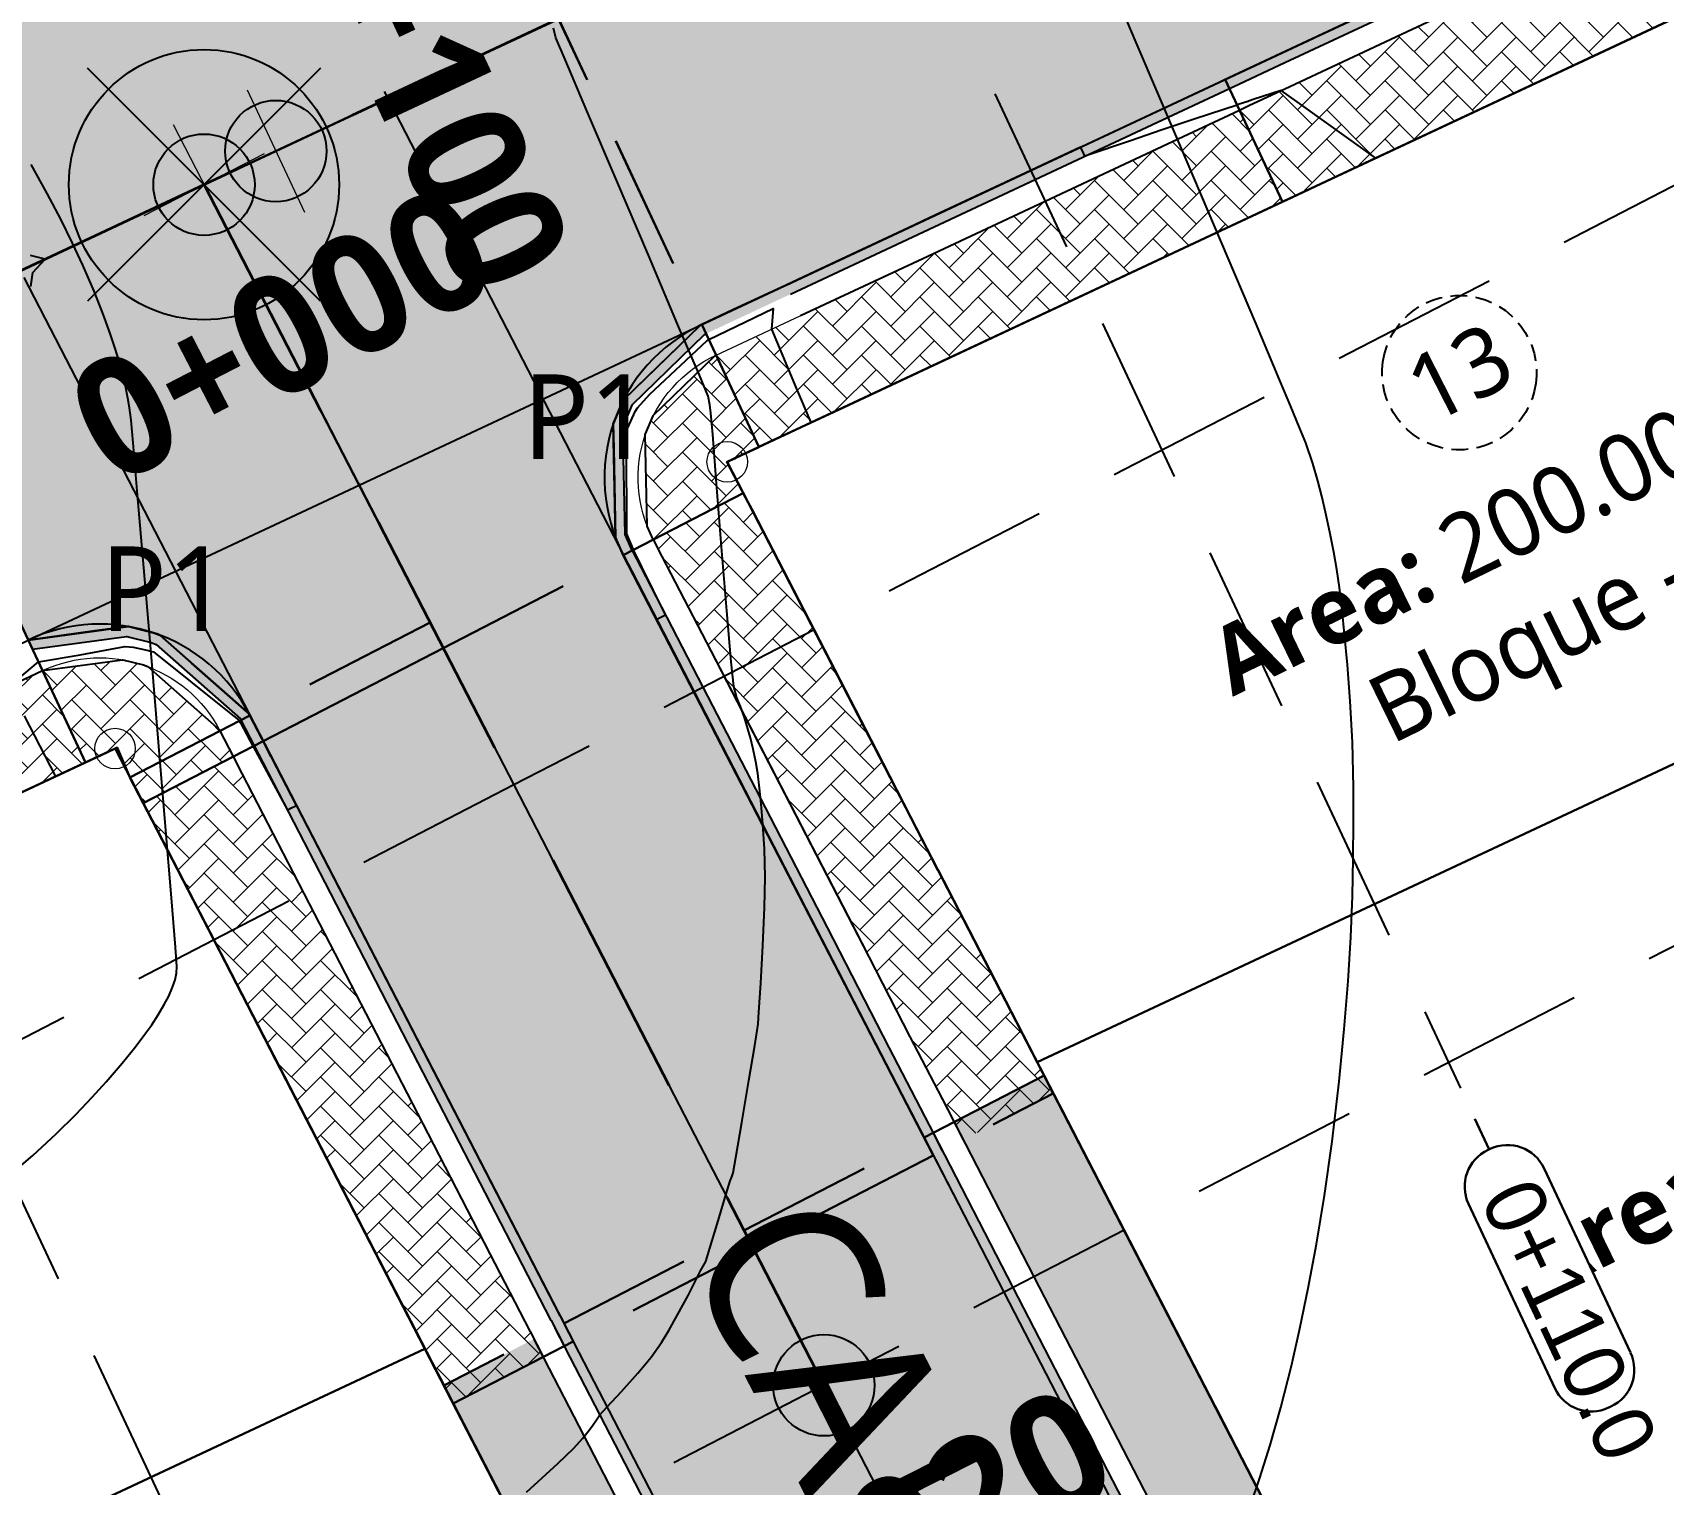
# Model space of a CAD drawing. Header units: millimetres. Extents: x 86 to 591881, y 99 to 1307229.
# Drawn here: x 590673.96 to 590698.1, y 1307076.88 to 1307098.37 of the extents above; entities that cross this region are included whole.
import ezdxf
from ezdxf.enums import TextEntityAlignment as Align

# ---------------------------------------------------------------- set-up
doc = ezdxf.new("R2010")
doc.units = ezdxf.units.MM
for name, pattern in [('CENTER2', [1.125, 0.75, -0.125, 0.125, -0.125]), ('DASHDOT', [1, 0.5, -0.25, 0, -0.25]), ('DASHED', [0.75, 0.5, -0.25]), ('DASHED2', [0.375, 0.25, -0.125]), ('HIDDEN', [0.375, 0.25, -0.125])]:
    doc.linetypes.add(name, pattern=pattern)
for name, color, linetype in [('0_BLOQUES CARRETERA', 7, 'Continuous'), ('_BREAKLINES CORRIDOR', 7, 'Continuous'), ('C-PROP-LINE', 230, 'Continuous'), ('C-PROP-TEXT', 92, 'Continuous'), ('C-ROAD', 7, 'Continuous'), ('C-ROAD-CORR-BNDY', 1, 'CENTER2'), ('C-ROAD-CORR-PATT', 150, 'Continuous'), ('C-ROAD-INTS', 5, 'Continuous'), ('C-ROAD-MARK', 212, 'Continuous'), ('C-ROAD-SAMP', 150, 'HIDDEN'), ('C-ROAD-SAMP-TEXT', 11, 'Continuous'), ('C-ROAD-STAN-MAJR', 11, 'Continuous'), ('C-TINN-BNDY', 110, 'Continuous'), ('C-TOPO-FEAT', 94, 'Continuous'), ('C-TOPO-MAJR', 9, 'Continuous'), ('C-TOPO-MAJR-N', 92, 'Continuous'), ('C-TOPO-MINR', 8, 'Continuous')]:
    doc.layers.add(name, color=color, linetype=linetype)
for name, color, linetype, lineweight in [('_BLOQUES', 9, 'Continuous', 20), ('_BORDILLOS Y CUNETAS', 252, 'Continuous', 20), ('_TEXTO', 3, 'Continuous', 25), ('COTAS', 40, 'Continuous', 5), ('CUADROS', 9, 'Continuous', 20)]:
    doc.layers.add(name, color=color, linetype=linetype, lineweight=lineweight)
doc.styles.add('ST - ETIQUETAS', font='', dxfattribs={"height": 2.5})
doc.styles.get("Standard").update_dxf_attribs({"font": 'simplex.shx'})
doc.styles.get('ST - ETIQUETAS').set_extended_font_data('Roboto Thin')

# ---------------------------------------------------------------- blocks, each defined once
blk = doc.blocks.new('MARCA ESTACION')
h = blk.add_hatch(color=7)
h.dxf.hatch_style = 1
h.paths.add_polyline_path([(-3, 0), (0, 0), (0, 3, 0.414214)])
h.paths.add_polyline_path([(3, 0), (0, 0), (0, -3, 0.414214)])
at = {"true_color": 0xffffff}
h = blk.add_hatch(color=7, dxfattribs=at)
h.dxf.hatch_style = 1
h.paths.add_polyline_path([(0, 3), (0, 0), (3, 0, 0.414214)])
h.paths.add_polyline_path([(0, 0), (-3, 0, 0.414214), (0, -3)])
at = {"color": 7, "lineweight": 20}
for points in [[(0, 4), (0, -4)], [(-4, 0), (4, 0)]]:
    blk.add_lwpolyline(points, dxfattribs=at)
at = {"color": 7}
blk.add_circle((0, 0), 3, dxfattribs=at)
blk = doc.blocks.new('POINT INTERS')
at = {"layer": '0_BLOQUES CARRETERA', "linetype": 'DASHDOT', "lineweight": 5}
h = blk.add_hatch(color=244, dxfattribs=at)
h.dxf.hatch_style = 1
h.set_gradient(color1=(153, 27, 30), color2=(248, 153, 30), name='INVSPHERICAL')
h.paths.add_polyline_path([(0.57, 0, 1), (-0.57, 0, 1)])
blk.add_circle((0, 0), 0.574, dxfattribs=at)
blk = doc.blocks.new('Marker Pnt')
at = {"flags": 128}
for points in [[(0.862, -0.862), (-0.862, 0.862)], [(0.862, 0.862), (-0.862, -0.862)]]:
    blk.add_lwpolyline(points, dxfattribs=at)
blk.add_circle((0, 0), 1)

msp = doc.modelspace()

# ---------------------------------------------------------------- hatches: boundary and pattern name
at = {"layer": 'C-ROAD-CORR-PATT', "linetype": 'Continuous', "lineweight": 5}
for color, points in [(251, [(590689.491, 1307102.206), (590689.63, 1307102.271), (590690.238, 1307102.556), (590692.049, 1307103.404), (590693.86, 1307104.252), (590695.671, 1307105.1), (590697.483, 1307105.949), (590698.548, 1307106.447), (590700.668, 1307101.919), (590699.603, 1307101.42), (590697.792, 1307100.572), (590695.981, 1307099.724), (590694.169, 1307098.876), (590692.358, 1307098.028), (590691.751, 1307097.743), (590691.612, 1307097.678), (590689.491, 1307102.206)]), (251, [(590681.744, 1307098.578), (590682.993, 1307099.163), (590684.804, 1307100.011), (590686.615, 1307100.859), (590688.426, 1307101.707), (590689.491, 1307102.206), (590691.612, 1307097.678), (590690.547, 1307097.179), (590688.736, 1307096.331), (590686.925, 1307095.483), (590685.113, 1307094.635), (590683.864, 1307094.05), (590681.744, 1307098.578)]), (3, [(590691.612, 1307097.678), (590691.751, 1307097.743), (590692.358, 1307098.028), (590694.169, 1307098.876), (590695.981, 1307099.724), (590697.792, 1307100.572), (590699.603, 1307101.42), (590700.668, 1307101.919), (590700.732, 1307101.783), (590699.667, 1307101.285), (590697.855, 1307100.436), (590696.044, 1307099.588), (590694.233, 1307098.74), (590692.422, 1307097.892), (590691.814, 1307097.607), (590691.676, 1307097.542), (590691.612, 1307097.678)]), (3, [(590683.864, 1307094.05), (590685.113, 1307094.635), (590686.925, 1307095.483), (590688.736, 1307096.331), (590690.547, 1307097.179), (590691.612, 1307097.678), (590691.676, 1307097.542), (590690.611, 1307097.044), (590688.799, 1307096.195), (590686.988, 1307095.347), (590685.177, 1307094.499), (590683.928, 1307093.914), (590683.864, 1307094.05)]), (3, [(590682.703, 1307090.639), (590682.592, 1307090.887), (590682.59, 1307090.89), (590682.589, 1307090.893), (590682.554, 1307092.58), (590682.558, 1307092.591), (590682.7, 1307092.926), (590682.701, 1307092.929), (590682.703, 1307092.932), (590683.84, 1307094.038), (590683.843, 1307094.04), (590683.864, 1307094.05), (590683.928, 1307093.914), (590683.908, 1307093.904), (590683.905, 1307093.903), (590682.836, 1307092.863), (590682.835, 1307092.861), (590682.833, 1307092.858), (590682.7, 1307092.543), (590682.696, 1307092.532), (590682.729, 1307090.947), (590682.73, 1307090.944), (590682.731, 1307090.941), (590682.836, 1307090.707), (590682.703, 1307090.639)]), (3, [(590682.836, 1307090.707), (590682.965, 1307090.458), (590683.883, 1307088.681), (590684.801, 1307086.904), (590685.719, 1307085.127), (590686.636, 1307083.35), (590687.229, 1307082.201), (590687.231, 1307082.199), (590687.425, 1307081.822), (590687.292, 1307081.754), (590687.098, 1307082.13), (590687.096, 1307082.133), (590686.503, 1307083.281), (590685.585, 1307085.058), (590684.668, 1307086.835), (590683.75, 1307088.612), (590682.832, 1307090.389), (590682.703, 1307090.639), (590682.836, 1307090.707)]), (3, [(590673.895, 1307089.381), (590675.374, 1307089.582), (590675.377, 1307089.581), (590675.38, 1307089.581), (590675.761, 1307089.484), (590675.841, 1307089.455), (590677.168, 1307088.281), (590677.169, 1307088.279), (590677.17, 1307088.276), (590677.176, 1307088.264), (590677.043, 1307088.196), (590677.037, 1307088.207), (590677.036, 1307088.209), (590677.035, 1307088.212), (590675.788, 1307089.315), (590675.712, 1307089.342), (590675.354, 1307089.433), (590675.352, 1307089.434), (590675.349, 1307089.434), (590673.959, 1307089.245), (590673.895, 1307089.381)]), (251, [(590679.842, 1307089.641), (590680.038, 1307089.262), (590677.372, 1307087.885), (590677.176, 1307088.264), (590679.842, 1307089.641)]), (251, [(590680.038, 1307089.262), (590680.167, 1307089.012), (590681.084, 1307087.235), (590682.002, 1307085.458), (590682.92, 1307083.681), (590683.838, 1307081.904), (590684.431, 1307080.756), (590684.432, 1307080.753), (590684.626, 1307080.377), (590681.961, 1307079), (590681.767, 1307079.377), (590681.765, 1307079.379), (590681.172, 1307080.528), (590680.254, 1307082.305), (590679.337, 1307084.082), (590678.419, 1307085.859), (590677.501, 1307087.636), (590677.372, 1307087.885), (590680.038, 1307089.262)]), (3, [(590677.176, 1307088.264), (590677.372, 1307087.885), (590677.239, 1307087.817), (590677.043, 1307088.196), (590677.176, 1307088.264)]), (3, [(590677.372, 1307087.885), (590677.501, 1307087.636), (590678.419, 1307085.859), (590679.337, 1307084.082), (590680.254, 1307082.305), (590681.172, 1307080.528), (590681.765, 1307079.379), (590681.767, 1307079.377), (590681.961, 1307079), (590681.828, 1307078.932), (590681.633, 1307079.308), (590681.632, 1307079.311), (590681.039, 1307080.459), (590680.121, 1307082.236), (590679.203, 1307084.013), (590678.286, 1307085.79), (590677.368, 1307087.567), (590677.239, 1307087.817), (590677.372, 1307087.885)]), (3, [(590687.289, 1307082.087), (590688.472, 1307079.796), (590697.649, 1307062.026), (590706.827, 1307044.256), (590713.743, 1307030.864), (590713.609, 1307030.795), (590706.693, 1307044.187), (590697.516, 1307061.957), (590688.339, 1307079.727), (590687.155, 1307082.018), (590687.289, 1307082.087)]), (251, [(590684.49, 1307080.641), (590685.673, 1307078.35), (590694.851, 1307060.58), (590704.028, 1307042.81), (590710.944, 1307029.419), (590708.278, 1307028.042), (590701.362, 1307041.433), (590692.185, 1307059.204), (590683.008, 1307076.974), (590681.824, 1307079.265), (590684.49, 1307080.641)]), (3, [(590681.824, 1307079.265), (590683.008, 1307076.974), (590692.185, 1307059.204), (590701.362, 1307041.433), (590708.278, 1307028.042), (590708.145, 1307027.973), (590701.229, 1307041.365), (590692.052, 1307059.135), (590682.874, 1307076.905), (590681.691, 1307079.196), (590681.824, 1307079.265)])]:
    msp.add_hatch(color=color, dxfattribs=at).paths.add_polyline_path(points, flags=0)
at = {"layer": 'C-ROAD-CORR-PATT', "linetype": 'Continuous', "lineweight": 5, "true_color": 0x898989}
for points in [[(590669.654, 1307098.437), (590670.005, 1307098.602), (590671.816, 1307099.45), (590673.627, 1307100.298), (590675.439, 1307101.146), (590677.25, 1307101.995), (590679.061, 1307102.843), (590679.623, 1307103.106), (590681.744, 1307098.578), (590681.182, 1307098.315), (590679.37, 1307097.466), (590677.559, 1307096.618), (590675.748, 1307095.77), (590673.937, 1307094.922), (590672.125, 1307094.074), (590671.774, 1307093.909), (590669.654, 1307098.437)], [(590680.038, 1307089.262), (590679.761, 1307089.797), (590679.758, 1307089.803), (590679.755, 1307089.809), (590677.439, 1307094.294), (590677.414, 1307094.342), (590676.505, 1307096.103), (590676.496, 1307096.12), (590676.509, 1307096.126), (590681.671, 1307098.544), (590681.679, 1307098.548), (590681.744, 1307098.578), (590683.864, 1307094.05), (590683.843, 1307094.04), (590683.84, 1307094.038), (590682.703, 1307092.932), (590682.701, 1307092.929), (590682.7, 1307092.926), (590682.558, 1307092.591), (590682.554, 1307092.58), (590682.589, 1307090.893), (590682.59, 1307090.89), (590682.592, 1307090.887), (590682.703, 1307090.639), (590680.038, 1307089.262)], [(590671.774, 1307093.909), (590676.484, 1307096.115), (590676.496, 1307096.12), (590676.504, 1307096.104), (590677.414, 1307094.342), (590677.574, 1307094.032), (590679.823, 1307089.679), (590679.826, 1307089.673), (590679.829, 1307089.667), (590679.842, 1307089.641), (590677.176, 1307088.264), (590677.17, 1307088.276), (590677.169, 1307088.279), (590677.168, 1307088.281), (590675.841, 1307089.455), (590675.761, 1307089.484), (590675.38, 1307089.581), (590675.377, 1307089.581), (590675.374, 1307089.582), (590673.895, 1307089.381), (590671.774, 1307093.909)], [(590682.703, 1307090.639), (590682.832, 1307090.389), (590683.75, 1307088.612), (590684.668, 1307086.835), (590685.585, 1307085.058), (590686.503, 1307083.281), (590687.096, 1307082.133), (590687.098, 1307082.13), (590687.292, 1307081.754), (590684.626, 1307080.377), (590684.432, 1307080.753), (590684.431, 1307080.756), (590683.838, 1307081.904), (590682.92, 1307083.681), (590682.002, 1307085.458), (590681.084, 1307087.235), (590680.167, 1307089.012), (590680.038, 1307089.262), (590682.703, 1307090.639)], [(590687.155, 1307082.018), (590688.339, 1307079.727), (590697.516, 1307061.957), (590706.693, 1307044.187), (590713.609, 1307030.795), (590710.944, 1307029.419), (590704.028, 1307042.81), (590694.851, 1307060.58), (590685.673, 1307078.35), (590684.49, 1307080.641), (590687.155, 1307082.018)]]:
    msp.add_hatch(color=252, dxfattribs=at).paths.add_polyline_path(points, flags=0)
at = {"layer": 'C-ROAD-CORR-PATT', "linetype": 'Continuous', "lineweight": 5}
h = msp.add_hatch(dxfattribs=at)
h.set_pattern_fill('AR-HBONE', color=30, scale=0.003, style=0)
h.set_pattern_definition([(45, (590691.82402, 1307097.22536), (0, 0.431052), [0.9144, -0.3048]), (135, (590692.03955, 1307097.44088), (4e-17, 0.431052), [0.9144, -0.3048])])
h.paths.add_polyline_path([(590691.824, 1307097.225), (590691.963, 1307097.29), (590692.57, 1307097.575), (590694.381, 1307098.423), (590696.193, 1307099.271), (590698.004, 1307100.119), (590699.815, 1307100.968), (590700.88, 1307101.466), (590701.516, 1307100.108), (590700.451, 1307099.609), (590698.64, 1307098.761), (590696.829, 1307097.913), (590695.018, 1307097.065), (590693.206, 1307096.216), (590692.599, 1307095.932), (590692.46, 1307095.867), (590691.824, 1307097.225)], flags=0)
h = msp.add_hatch(dxfattribs=at)
h.set_pattern_fill('AR-HBONE', color=30, scale=0.003, style=0)
h.set_pattern_definition([(45, (590684.07628, 1307093.59707), (0, 0.431052), [0.9144, -0.3048]), (135, (590684.2918, 1307093.8126), (4e-17, 0.431052), [0.9144, -0.3048])])
h.paths.add_polyline_path([(590684.076, 1307093.597), (590685.325, 1307094.182), (590687.137, 1307095.03), (590688.948, 1307095.878), (590690.759, 1307096.727), (590691.824, 1307097.225), (590692.46, 1307095.867), (590691.395, 1307095.368), (590689.584, 1307094.52), (590687.773, 1307093.672), (590685.961, 1307092.824), (590684.712, 1307092.239), (590684.076, 1307093.597)], flags=0)
h = msp.add_hatch(dxfattribs=at)
h.set_pattern_fill('AR-HBONE', color=30, scale=0.003, style=0)
h.set_pattern_definition([(45, (590683.14747, 1307090.8681), (0, 0.431052), [0.9144, -0.3048]), (135, (590683.363, 1307091.08363), (4e-17, 0.431052), [0.9144, -0.3048])])
h.paths.add_polyline_path([(590683.147, 1307090.868), (590683.058, 1307091.067), (590683.057, 1307091.069), (590683.056, 1307091.072), (590683.028, 1307092.421), (590683.031, 1307092.43), (590683.145, 1307092.698), (590683.146, 1307092.7), (590683.147, 1307092.703), (590684.057, 1307093.588), (590684.059, 1307093.589), (590684.076, 1307093.597), (590684.712, 1307092.239), (590684.708, 1307092.237), (590684.708, 1307092.236), (590684.363, 1307092.075), (590684.363, 1307092.075), (590684.362, 1307092.074), (590684.242, 1307092.018), (590684.237, 1307092.016), (590684.455, 1307091.606), (590684.455, 1307091.606), (590684.455, 1307091.605), (590684.48, 1307091.556), (590683.147, 1307090.868)], flags=0)
h = msp.add_hatch(dxfattribs=at)
h.set_pattern_fill('AR-HBONE', color=30, scale=0.003, style=0)
h.set_pattern_definition([(45, (590684.48023, 1307091.5564), (0, 0.431052), [0.9144, -0.3048]), (135, (590684.69575, 1307091.77193), (4e-17, 0.431052), [0.9144, -0.3048])])
h.paths.add_polyline_path([(590684.48, 1307091.556), (590684.609, 1307091.307), (590685.527, 1307089.53), (590686.445, 1307087.753), (590687.362, 1307085.976), (590688.28, 1307084.199), (590688.873, 1307083.05), (590688.875, 1307083.048), (590689.069, 1307082.671), (590687.736, 1307081.983), (590687.542, 1307082.359), (590687.54, 1307082.362), (590686.947, 1307083.51), (590686.03, 1307085.287), (590685.112, 1307087.064), (590684.194, 1307088.841), (590683.276, 1307090.618), (590683.147, 1307090.868), (590684.48, 1307091.556)], flags=0)
h = msp.add_hatch(dxfattribs=at)
h.set_pattern_fill('AR-HBONE', color=30, scale=0.003, style=0)
h.set_pattern_definition([(45, (590674.10703, 1307088.92845), (0, 0.431052), [0.9144, -0.3048]), (135, (590674.32256, 1307089.14397), (4e-17, 0.431052), [0.9144, -0.3048])])
h.paths.add_polyline_path([(590674.107, 1307088.928), (590675.29, 1307089.089), (590675.293, 1307089.089), (590675.295, 1307089.088), (590675.6, 1307089.011), (590675.664, 1307088.988), (590676.725, 1307088.049), (590676.726, 1307088.047), (590676.727, 1307088.044), (590676.732, 1307088.035), (590675.399, 1307087.347), (590675.398, 1307087.349), (590675.398, 1307087.35), (590675.398, 1307087.35), (590675.209, 1307087.788), (590675.179, 1307087.774), (590675.059, 1307087.718), (590675.058, 1307087.717), (590675.057, 1307087.717), (590674.743, 1307087.57), (590674.107, 1307088.928)], flags=0)
h = msp.add_hatch(dxfattribs=at)
h.set_pattern_fill('AR-HBONE', color=30, scale=0.003, style=0)
h.set_pattern_definition([(45, (590665.05088, 1307084.68743), (0, 0.431052), [0.9144, -0.3048]), (135, (590665.2664, 1307084.90296), (4e-17, 0.431052), [0.9144, -0.3048])])
h.paths.add_polyline_path([(590665.051, 1307084.687), (590665.402, 1307084.852), (590667.213, 1307085.7), (590669.024, 1307086.548), (590670.835, 1307087.396), (590672.647, 1307088.245), (590674.107, 1307088.928), (590674.743, 1307087.57), (590673.283, 1307086.886), (590671.472, 1307086.038), (590669.66, 1307085.19), (590667.849, 1307084.342), (590666.038, 1307083.493), (590665.687, 1307083.329), (590665.051, 1307084.687)], flags=0)
h = msp.add_hatch(dxfattribs=at)
h.set_pattern_fill('AR-HBONE', color=30, scale=0.003, style=0)
h.set_pattern_definition([(45, (590676.73224, 1307088.03496), (0, 0.43105), [0.9144, -0.3048]), (135, (590676.94777, 1307088.25048), (4e-17, 0.43105), [0.9144, -0.3048])])
h.paths.add_polyline_path([(590676.732, 1307088.035), (590676.928, 1307087.656), (590675.595, 1307086.968), (590675.399, 1307087.347), (590676.732, 1307088.035)], flags=0)
h = msp.add_hatch(dxfattribs=at)
h.set_pattern_fill('AR-HBONE', color=30, scale=0.003, style=0)
h.set_pattern_definition([(45, (590676.92794, 1307087.65602), (0, 0.431052), [0.9144, -0.3048]), (135, (590677.14347, 1307087.87155), (4e-17, 0.431052), [0.9144, -0.3048])])
h.paths.add_polyline_path([(590676.928, 1307087.656), (590677.057, 1307087.406), (590677.975, 1307085.629), (590678.892, 1307083.852), (590679.81, 1307082.075), (590680.728, 1307080.298), (590681.321, 1307079.15), (590681.322, 1307079.147), (590681.517, 1307078.771), (590680.184, 1307078.083), (590679.99, 1307078.459), (590679.988, 1307078.462), (590679.395, 1307079.61), (590678.477, 1307081.387), (590677.56, 1307083.164), (590676.642, 1307084.941), (590675.724, 1307086.718), (590675.595, 1307086.968), (590676.928, 1307087.656)], flags=0)
h = msp.add_hatch(dxfattribs=at)
h.set_pattern_fill('AR-HBONE', color=30, scale=0.003, style=0)
h.set_pattern_definition([(45, (590688.93245, 1307082.9356), (0, 0.4310523), [0.9144, -0.3048]), (135, (590689.14798, 1307083.15113), (4e-17, 0.4310523), [0.9144, -0.3048])])
h.paths.add_polyline_path([(590688.932, 1307082.936), (590690.116, 1307080.645), (590699.293, 1307062.875), (590708.47, 1307045.104), (590715.386, 1307031.713), (590714.054, 1307031.025), (590707.138, 1307044.416), (590697.96, 1307062.186), (590688.783, 1307079.956), (590687.6, 1307082.247), (590688.932, 1307082.936)], flags=0)
h = msp.add_hatch(dxfattribs=at)
h.set_pattern_fill('AR-HBONE', color=30, scale=0.003, style=0)
h.set_pattern_definition([(45, (590681.38017, 1307079.03522), (0, 0.4310523), [0.9144, -0.3048]), (135, (590681.5957, 1307079.25075), (4e-17, 0.4310523), [0.9144, -0.3048])])
h.paths.add_polyline_path([(590681.38, 1307079.035), (590682.563, 1307076.744), (590691.741, 1307058.974), (590700.918, 1307041.204), (590707.834, 1307027.813), (590706.501, 1307027.124), (590699.585, 1307040.516), (590690.408, 1307058.286), (590681.231, 1307076.056), (590680.047, 1307078.347), (590681.38, 1307079.035)], flags=0)

# ---------------------------------------------------------------- linework, layer by layer
at = {"layer": '_BLOQUES', "color": 4, "linetype": 'Continuous', "lineweight": 25}
msp.add_polyline3d([(590684.242, 1307092.018, 0), (590720.493, 1307108.995, 0), (590748.023, 1307055.677, 0), (590711.775, 1307038.705, 0), (590684.242, 1307092.018, 0)], dxfattribs=at)
at = {"layer": '_BLOQUES', "color": 140, "linetype": 'Continuous', "lineweight": 25}
msp.add_polyline3d([(590638.927, 1307070.797, 0), (590675.179, 1307087.774, 0), (590702.712, 1307034.462, 0), (590666.46, 1307017.488, 0), (590638.927, 1307070.797, 0)], dxfattribs=at)
at = {"layer": '_BORDILLOS Y CUNETAS'}
for points in [[(590713.681, 1307030.657), (590682.703, 1307090.639, -0.42561), (590683.864, 1307094.05), (590719.21, 1307110.602, -0.402936), (590722.491, 1307109.485), (590751.882, 1307052.562)], [(590714.137, 1307030.864), (590683.147, 1307090.868, -0.42561), (590684.076, 1307093.597), (590719.422, 1307110.149, -0.402936), (590722.047, 1307109.256), (590751.459, 1307052.291)], [(590667.299, 1307011.504), (590637.388, 1307069.418, -0.425615), (590638.549, 1307072.829), (590673.895, 1307089.381, -0.402908), (590677.176, 1307088.264), (590708.207, 1307028.18)], [(590667.764, 1307011.695), (590637.833, 1307069.647, -0.425615), (590638.762, 1307072.376), (590674.107, 1307088.928, -0.402908), (590676.732, 1307088.035), (590707.751, 1307027.974)]]:
    msp.add_lwpolyline(points, format="xyb", dxfattribs=at)
at = {"layer": '_BREAKLINES CORRIDOR', "flags": 128}
for points in [[(590715.505, 1307031.483), (590684.242, 1307092.018), (590684.708, 1307092.237)], [(590669.157, 1307012.265), (590638.927, 1307070.797), (590675.179, 1307087.774), (590706.383, 1307027.354)]]:
    msp.add_lwpolyline(points, dxfattribs=at)
at = {"layer": 'C-PROP-LINE', "color": 4, "linetype": 'Continuous', "lineweight": 25}
for points in [[(590702.368, 1307100.507, 0), (590684.242, 1307092.018, 0), (590688.83, 1307083.133, 0), (590706.956, 1307091.621, 0), (590702.368, 1307100.507, 0)], [(590706.956, 1307091.621, 0), (590688.83, 1307083.133, 0), (590693.419, 1307074.248, 0), (590711.544, 1307082.736, 0), (590706.956, 1307091.621, 0), (590706.956, 1307091.621, 0)], [(590675.179, 1307087.774, 0), (590657.053, 1307079.286, 0), (590661.642, 1307070.401, 0), (590679.767, 1307078.889, 0), (590675.179, 1307087.774, 0)], [(590684.356, 1307070.004, 0), (590679.767, 1307078.889, 0), (590661.642, 1307070.401, 0), (590661.642, 1307070.4, 0), (590666.231, 1307061.516, 0), (590684.356, 1307070.004, 0)]]:
    msp.add_polyline3d(points, dxfattribs=at)
at = {"layer": 'C-PROP-TEXT', "color": 12, "linetype": 'DASHED2', "lineweight": 25, "extrusion": (0, 0, -1)}
for start, end in [(8.1636, 188.1636), (188.1636, 8.1636)]:
    msp.add_arc((-590695.08, 1307093.338), 1.143, start, end, dxfattribs=at)
at = {"layer": 'C-ROAD', "color": 2, "linetype": 'HIDDEN', "lineweight": 35, "ltscale": 15, "flags": 128}
for points in [[(590586.998, 1307054.208), (590821.743, 1307164.14)], [(590676.496, 1307096.12), (590710.944, 1307029.419)]]:
    msp.add_lwpolyline(points, dxfattribs=at)
at = {"layer": 'C-ROAD', "color": 7, "linetype": 'Continuous', "lineweight": -3, "flags": 128}
for points in [[(590691.584, 1307097.665), (590719.725, 1307110.844)], [(590664.811, 1307085.127), (590692.948, 1307098.304)], [(590683.864, 1307094.05), (590692.92, 1307098.291)], [(590679.161, 1307097.497), (590687.3, 1307081.738)], [(590673.83, 1307094.744), (590681.969, 1307078.985)], [(590687.292, 1307081.754), (590682.703, 1307090.639)], [(590677.176, 1307088.264), (590681.765, 1307079.379)]]:
    msp.add_lwpolyline(points, dxfattribs=at)
for points in [[(590683.864, 1307094.05, 0.42561), (590682.703, 1307090.639)], [(590677.176, 1307088.264, 0.402908), (590673.895, 1307089.381)]]:
    msp.add_lwpolyline(points, format="xyb", dxfattribs=at)
at = {"layer": 'C-ROAD-CORR-BNDY', "color": 166, "linetype": 'DASHED', "lineweight": 30, "ltscale": 4}
for points in [[(590692.46, 1307095.867), (590692.599, 1307095.932), (590693.206, 1307096.216), (590695.018, 1307097.065), (590696.829, 1307097.913), (590698.64, 1307098.761), (590700.451, 1307099.609), (590701.516, 1307100.108), (590695.579, 1307112.787), (590694.514, 1307112.288), (590692.703, 1307111.44), (590690.891, 1307110.591), (590689.08, 1307109.743), (590687.269, 1307108.895), (590686.662, 1307108.611), (590686.523, 1307108.546)], [(590684.712, 1307092.239), (590685.961, 1307092.824), (590687.773, 1307093.672), (590689.584, 1307094.52), (590691.395, 1307095.368), (590692.46, 1307095.867), (590686.523, 1307108.546), (590685.458, 1307108.047), (590683.647, 1307107.199), (590681.835, 1307106.35), (590680.024, 1307105.502), (590678.775, 1307104.917)], [(590671.774, 1307093.909), (590672.125, 1307094.074), (590673.937, 1307094.922), (590675.748, 1307095.77), (590677.559, 1307096.618), (590679.37, 1307097.466), (590681.182, 1307098.315), (590681.744, 1307098.578), (590678.775, 1307104.917), (590678.213, 1307104.654), (590676.402, 1307103.806), (590674.59, 1307102.958), (590672.779, 1307102.109), (590670.968, 1307101.261), (590669.157, 1307100.413), (590668.806, 1307100.249)], [(590665.687, 1307083.329), (590666.038, 1307083.493), (590667.849, 1307084.342), (590669.66, 1307085.19), (590671.472, 1307086.038), (590673.283, 1307086.886), (590674.743, 1307087.57), (590668.806, 1307100.249), (590667.345, 1307099.565), (590665.534, 1307098.717), (590663.723, 1307097.868), (590661.912, 1307097.02), (590660.101, 1307096.172), (590659.75, 1307096.008)], [(590684.48, 1307091.556), (590684.455, 1307091.605), (590684.455, 1307091.606), (590684.455, 1307091.606), (590684.237, 1307092.016), (590684.242, 1307092.018), (590684.362, 1307092.074), (590684.363, 1307092.075), (590684.363, 1307092.075), (590684.708, 1307092.236), (590684.708, 1307092.237), (590684.712, 1307092.239), (590681.744, 1307098.578), (590681.679, 1307098.548), (590681.671, 1307098.544), (590676.509, 1307096.126), (590676.496, 1307096.12), (590676.505, 1307096.103), (590677.414, 1307094.342), (590677.439, 1307094.294), (590679.755, 1307089.809), (590679.758, 1307089.803), (590679.761, 1307089.797), (590680.038, 1307089.262)], [(590674.743, 1307087.57), (590675.057, 1307087.717), (590675.058, 1307087.717), (590675.059, 1307087.718), (590675.179, 1307087.774), (590675.209, 1307087.788), (590675.398, 1307087.35), (590675.398, 1307087.35), (590675.398, 1307087.349), (590675.399, 1307087.347), (590679.842, 1307089.641), (590679.829, 1307089.667), (590679.826, 1307089.673), (590679.823, 1307089.679), (590677.574, 1307094.032), (590677.414, 1307094.342), (590676.504, 1307096.104), (590676.496, 1307096.12), (590676.484, 1307096.115), (590671.774, 1307093.909)], [(590675.595, 1307086.968), (590675.724, 1307086.718), (590676.642, 1307084.941), (590677.56, 1307083.164), (590678.477, 1307081.387), (590679.395, 1307079.61), (590679.988, 1307078.462), (590679.99, 1307078.459), (590680.184, 1307078.083), (590689.069, 1307082.671), (590688.875, 1307083.048), (590688.873, 1307083.05), (590688.28, 1307084.199), (590687.362, 1307085.976), (590686.445, 1307087.753), (590685.527, 1307089.53), (590684.609, 1307091.307), (590684.48, 1307091.556)], [(590675.399, 1307087.347), (590675.595, 1307086.968), (590680.038, 1307089.262), (590679.842, 1307089.641)], [(590680.047, 1307078.347), (590681.231, 1307076.056), (590690.408, 1307058.286), (590699.585, 1307040.516), (590706.501, 1307027.124), (590715.386, 1307031.713), (590708.47, 1307045.104), (590699.293, 1307062.875), (590690.116, 1307080.645), (590688.932, 1307082.936)]]:
    msp.add_lwpolyline(points, close=True, dxfattribs=at)
at = {"layer": 'C-ROAD-SAMP', "color": 1, "linetype": 'DASHED2', "lineweight": 25, "ltscale": 10}
for points in [[(590678.133, 1307118.972), (590686.615, 1307100.859), (590695.097, 1307082.747)], [(590660.021, 1307110.49), (590668.503, 1307092.377), (590676.985, 1307074.265)]]:
    msp.add_lwpolyline(points, dxfattribs=at)
at = {"layer": 'C-ROAD-SAMP-TEXT', "color": 194, "linetype": 'Continuous', "lineweight": 30}
for p, q in [((590695.309, 1307082.294), (590695.521, 1307081.841)), ((590695.538, 1307081.849), (590695.505, 1307081.834))]:
    msp.add_line(p, q, dxfattribs=at)
at = {"layer": 'C-TINN-BNDY', "color": 110, "linetype": 'Continuous', "lineweight": -3}
for points in [[(590698.64, 1307098.761, 459.812), (590696.829, 1307097.913, 459.883), (590695.018, 1307097.065, 459.954), (590693.206, 1307096.216, 460.025), (590692.599, 1307095.932, 460.049), (590692.46, 1307095.867, 460.054), (590691.395, 1307095.368, 460.095), (590689.584, 1307094.52, 460.16), (590687.773, 1307093.672, 460.221), (590685.961, 1307092.824, 460.277), (590684.712, 1307092.239, 459.559), (590684.708, 1307092.237, 459.561), (590684.708, 1307092.236, 459.561), (590684.363, 1307092.075, 459.683), (590684.363, 1307092.075, 459.684), (590684.362, 1307092.074, 459.683), (590684.242, 1307092.018, 459.603), (590684.237, 1307092.016, 459.601), (590684.455, 1307091.606, 459.406), (590684.455, 1307091.606, 459.406), (590684.455, 1307091.605, 459.406), (590684.468, 1307091.581, 459.464), (590684.48, 1307091.556, 459.382), (590684.609, 1307091.307, 459.511), (590684.61, 1307091.305, 459.511), (590685.527, 1307089.53, 459.432), (590685.527, 1307089.529, 459.432), (590686.445, 1307087.753, 459.354), (590686.445, 1307087.752, 459.354), (590687.362, 1307085.976, 459.275), (590687.363, 1307085.975, 459.275), (590688.28, 1307084.199, 459.196), (590688.28, 1307084.198, 459.196), (590688.873, 1307083.05, 459.145), (590688.875, 1307083.048, 459.145), (590688.932, 1307082.936, 459.994), (590689.069, 1307082.671, 459.128), (590690.116, 1307080.645, 459.892), (590699.293, 1307062.875, 459.105)], [(590681.231, 1307076.056, 459.692), (590680.184, 1307078.083, 458.928), (590680.047, 1307078.347, 459.794), (590679.99, 1307078.459, 458.945), (590679.988, 1307078.462, 458.945), (590679.395, 1307079.61, 458.996), (590678.477, 1307081.387, 459.075), (590677.56, 1307083.164, 459.154), (590676.642, 1307084.941, 459.232), (590675.724, 1307086.718, 459.311), (590675.595, 1307086.968, 459.322), (590675.399, 1307087.347, 459.399), (590675.398, 1307087.349, 459.4), (590675.398, 1307087.35, 459.4), (590675.398, 1307087.35, 459.401), (590675.209, 1307087.788, 459.589), (590675.179, 1307087.774, 459.603), (590675.059, 1307087.718, 459.683), (590675.058, 1307087.717, 459.684), (590675.057, 1307087.717, 459.684), (590674.743, 1307087.57, 459.767), (590673.283, 1307086.886, 460.539)]]:
    msp.add_polyline3d(points, dxfattribs=at)
at = {"layer": 'C-TOPO-FEAT', "color": 94, "linetype": 'Continuous', "lineweight": -3, "flags": 128}
for points in [[(590691.612, 1307097.678), (590691.751, 1307097.743), (590692.358, 1307098.028), (590694.169, 1307098.876), (590695.981, 1307099.724), (590697.792, 1307100.572), (590699.603, 1307101.42), (590700.668, 1307101.919)], [(590691.676, 1307097.542), (590691.814, 1307097.607), (590692.422, 1307097.892), (590694.233, 1307098.74), (590696.044, 1307099.588), (590697.855, 1307100.436), (590699.667, 1307101.285), (590700.732, 1307101.783)], [(590691.824, 1307097.225), (590691.963, 1307097.29), (590692.57, 1307097.575), (590694.381, 1307098.423), (590696.193, 1307099.271), (590698.004, 1307100.119), (590699.815, 1307100.968), (590700.88, 1307101.466)], [(590692.46, 1307095.867), (590692.599, 1307095.932), (590693.206, 1307096.216), (590695.018, 1307097.065), (590696.829, 1307097.913), (590698.64, 1307098.761), (590700.451, 1307099.609), (590701.516, 1307100.108)], [(590671.774, 1307093.909), (590672.125, 1307094.074), (590673.937, 1307094.922), (590675.748, 1307095.77), (590677.559, 1307096.618), (590679.37, 1307097.466), (590681.182, 1307098.315), (590681.744, 1307098.578)], [(590680.038, 1307089.262), (590679.761, 1307089.797), (590679.758, 1307089.803), (590679.755, 1307089.809), (590677.439, 1307094.294), (590677.414, 1307094.342), (590676.505, 1307096.103), (590676.496, 1307096.12), (590676.509, 1307096.126), (590681.671, 1307098.544), (590681.679, 1307098.548), (590681.744, 1307098.578)], [(590685.113, 1307094.635), (590686.925, 1307095.483), (590688.736, 1307096.331), (590690.547, 1307097.179), (590691.612, 1307097.678)], [(590685.177, 1307094.499), (590686.988, 1307095.347), (590688.799, 1307096.195), (590690.611, 1307097.044), (590691.676, 1307097.542)], [(590685.325, 1307094.182), (590687.137, 1307095.03), (590688.948, 1307095.878), (590690.759, 1307096.727), (590691.824, 1307097.225)], [(590671.774, 1307093.909), (590676.484, 1307096.115), (590676.496, 1307096.12), (590676.504, 1307096.104), (590677.414, 1307094.342), (590677.574, 1307094.032), (590679.823, 1307089.679), (590679.826, 1307089.673), (590679.829, 1307089.667), (590679.842, 1307089.641)], [(590685.961, 1307092.824), (590687.773, 1307093.672), (590689.584, 1307094.52), (590691.395, 1307095.368), (590692.46, 1307095.867)], [(590682.703, 1307090.639), (590682.592, 1307090.887), (590682.59, 1307090.89), (590682.589, 1307090.893), (590682.554, 1307092.58), (590682.558, 1307092.591), (590682.7, 1307092.926), (590682.701, 1307092.929), (590682.703, 1307092.932), (590683.84, 1307094.038), (590683.843, 1307094.04), (590683.864, 1307094.05)], [(590682.836, 1307090.707), (590682.731, 1307090.941), (590682.73, 1307090.944), (590682.729, 1307090.947), (590682.696, 1307092.532), (590682.7, 1307092.543), (590682.833, 1307092.858), (590682.835, 1307092.861), (590682.836, 1307092.863), (590683.905, 1307093.903), (590683.908, 1307093.904), (590683.928, 1307093.914)], [(590683.147, 1307090.868), (590683.058, 1307091.067), (590683.057, 1307091.069), (590683.056, 1307091.072), (590683.028, 1307092.421), (590683.031, 1307092.43), (590683.145, 1307092.698), (590683.146, 1307092.7), (590683.147, 1307092.703), (590684.057, 1307093.588), (590684.059, 1307093.589), (590684.076, 1307093.597)], [(590684.48, 1307091.556), (590684.455, 1307091.605), (590684.455, 1307091.606), (590684.455, 1307091.606), (590684.237, 1307092.016), (590684.242, 1307092.018), (590684.362, 1307092.074), (590684.363, 1307092.075), (590684.363, 1307092.075), (590684.708, 1307092.236), (590684.708, 1307092.237), (590684.712, 1307092.239)], [(590684.48, 1307091.556), (590684.609, 1307091.307), (590685.527, 1307089.53), (590686.445, 1307087.753), (590687.362, 1307085.976), (590688.28, 1307084.199), (590688.873, 1307083.05), (590688.875, 1307083.048), (590689.069, 1307082.671)], [(590683.147, 1307090.868), (590683.276, 1307090.618), (590684.194, 1307088.841), (590685.112, 1307087.064), (590686.03, 1307085.287), (590686.947, 1307083.51), (590687.54, 1307082.362), (590687.542, 1307082.359), (590687.736, 1307081.983)], [(590682.703, 1307090.639), (590682.832, 1307090.389), (590683.75, 1307088.612), (590684.668, 1307086.835), (590685.585, 1307085.058), (590686.503, 1307083.281), (590687.096, 1307082.133), (590687.098, 1307082.13), (590687.292, 1307081.754)], [(590682.836, 1307090.707), (590682.965, 1307090.458), (590683.883, 1307088.681), (590684.801, 1307086.904), (590685.719, 1307085.127), (590686.636, 1307083.35), (590687.229, 1307082.201), (590687.231, 1307082.199), (590687.425, 1307081.822)], [(590673.895, 1307089.381), (590675.374, 1307089.582), (590675.377, 1307089.581), (590675.38, 1307089.581), (590675.761, 1307089.484), (590675.841, 1307089.455), (590677.168, 1307088.281), (590677.169, 1307088.279), (590677.17, 1307088.276), (590677.176, 1307088.264)], [(590679.842, 1307089.641), (590680.038, 1307089.262)], [(590673.959, 1307089.245), (590675.349, 1307089.434), (590675.352, 1307089.434), (590675.354, 1307089.433), (590675.712, 1307089.342), (590675.788, 1307089.315), (590677.035, 1307088.212), (590677.036, 1307088.209), (590677.037, 1307088.207), (590677.043, 1307088.196)], [(590674.107, 1307088.928), (590675.29, 1307089.089), (590675.293, 1307089.089), (590675.295, 1307089.088), (590675.6, 1307089.011), (590675.664, 1307088.988), (590676.725, 1307088.049), (590676.726, 1307088.047), (590676.727, 1307088.044), (590676.732, 1307088.035)], [(590680.038, 1307089.262), (590680.167, 1307089.012), (590681.084, 1307087.235), (590682.002, 1307085.458), (590682.92, 1307083.681), (590683.838, 1307081.904), (590684.431, 1307080.756), (590684.432, 1307080.753), (590684.626, 1307080.377)], [(590665.051, 1307084.687), (590665.402, 1307084.852), (590667.213, 1307085.7), (590669.024, 1307086.548), (590670.835, 1307087.396), (590672.647, 1307088.245), (590674.107, 1307088.928)], [(590677.043, 1307088.196), (590677.239, 1307087.817)], [(590677.176, 1307088.264), (590677.372, 1307087.885)], [(590676.732, 1307088.035), (590676.928, 1307087.656)], [(590677.372, 1307087.885), (590677.501, 1307087.636), (590678.419, 1307085.859), (590679.337, 1307084.082), (590680.254, 1307082.305), (590681.172, 1307080.528), (590681.765, 1307079.379), (590681.767, 1307079.377), (590681.961, 1307079)], [(590674.743, 1307087.57), (590675.057, 1307087.717), (590675.058, 1307087.717), (590675.059, 1307087.718), (590675.179, 1307087.774), (590675.209, 1307087.788), (590675.398, 1307087.35), (590675.398, 1307087.35), (590675.398, 1307087.349), (590675.399, 1307087.347)], [(590676.928, 1307087.656), (590677.057, 1307087.406), (590677.975, 1307085.629), (590678.892, 1307083.852), (590679.81, 1307082.075), (590680.728, 1307080.298), (590681.321, 1307079.15), (590681.322, 1307079.147), (590681.517, 1307078.771)], [(590677.239, 1307087.817), (590677.368, 1307087.567), (590678.286, 1307085.79), (590679.203, 1307084.013), (590680.121, 1307082.236), (590681.039, 1307080.459), (590681.632, 1307079.311), (590681.633, 1307079.308), (590681.828, 1307078.932)], [(590665.687, 1307083.329), (590666.038, 1307083.493), (590667.849, 1307084.342), (590669.66, 1307085.19), (590671.472, 1307086.038), (590673.283, 1307086.886), (590674.743, 1307087.57)], [(590675.399, 1307087.347), (590675.595, 1307086.968)], [(590675.595, 1307086.968), (590675.724, 1307086.718), (590676.642, 1307084.941), (590677.56, 1307083.164), (590678.477, 1307081.387), (590679.395, 1307079.61), (590679.988, 1307078.462), (590679.99, 1307078.459), (590680.184, 1307078.083)], [(590688.932, 1307082.936), (590690.116, 1307080.645), (590699.293, 1307062.875), (590708.47, 1307045.104), (590715.386, 1307031.713)], [(590687.289, 1307082.087), (590688.472, 1307079.796), (590697.649, 1307062.026), (590706.827, 1307044.256), (590713.743, 1307030.864)], [(590687.6, 1307082.247), (590688.783, 1307079.956), (590697.96, 1307062.186), (590707.138, 1307044.416), (590714.054, 1307031.025)], [(590687.155, 1307082.018), (590688.339, 1307079.727), (590697.516, 1307061.957), (590706.693, 1307044.187), (590713.609, 1307030.795)], [(590684.49, 1307080.641), (590685.673, 1307078.35), (590694.851, 1307060.58), (590704.028, 1307042.81), (590710.944, 1307029.419)], [(590681.691, 1307079.196), (590682.874, 1307076.905), (590692.052, 1307059.135), (590701.229, 1307041.365), (590708.145, 1307027.973)], [(590681.824, 1307079.265), (590683.008, 1307076.974), (590692.185, 1307059.204), (590701.362, 1307041.433), (590708.278, 1307028.042)], [(590681.38, 1307079.035), (590682.563, 1307076.744), (590691.741, 1307058.974), (590700.918, 1307041.204), (590707.834, 1307027.813)], [(590680.047, 1307078.347), (590681.231, 1307076.056), (590690.408, 1307058.286), (590699.585, 1307040.516), (590706.501, 1307027.124)]]:
    msp.add_lwpolyline(points, dxfattribs=at)
at = {"layer": 'C-TOPO-MAJR', "color": 40, "linetype": 'Continuous', "lineweight": -3, "elevation": 460}
msp.add_lwpolyline([(590681.272, 1307076.767), (590681.734, 1307077.192), (590681.972, 1307077.418), (590682.098, 1307077.562), (590682.197, 1307077.686), (590682.252, 1307077.759), (590682.305, 1307077.837), (590682.357, 1307077.914), (590682.461, 1307078.026), (590682.675, 1307078.257), (590682.92, 1307078.53), (590683.117, 1307078.768), (590683.268, 1307078.983), (590683.376, 1307079.162), (590683.506, 1307079.392), (590683.662, 1307079.681), (590683.786, 1307079.926), (590683.846, 1307080.045), (590683.886, 1307080.114), (590683.924, 1307080.184), (590683.985, 1307080.38), (590684.106, 1307080.783), (590684.226, 1307081.184), (590684.283, 1307081.375), (590684.308, 1307081.435), (590684.331, 1307081.495), (590684.37, 1307081.721), (590684.457, 1307082.242), (590684.561, 1307082.86), (590684.648, 1307083.378), (590684.685, 1307083.6), (590684.699, 1307083.699), (590684.711, 1307083.874), (590684.737, 1307084.302), (590684.769, 1307084.86), (590684.794, 1307085.424), (590684.803, 1307085.873), (590684.793, 1307086.289), (590684.771, 1307086.652), (590684.744, 1307086.955), (590684.72, 1307087.187), (590684.694, 1307087.404), (590684.666, 1307087.578), (590684.628, 1307087.764), (590684.588, 1307087.934), (590684.549, 1307088.068), (590684.496, 1307088.234), (590684.437, 1307088.398), (590684.386, 1307088.527), (590684.341, 1307088.693), (590684.301, 1307089.059), (590684.236, 1307089.815), (590684.158, 1307090.76), (590684.084, 1307091.696), (590684.027, 1307092.421), (590684.001, 1307092.736), (590683.985, 1307092.863), (590683.959, 1307092.988), (590683.829, 1307093.302), (590683.508, 1307094.058), (590683.074, 1307095.079), (590682.601, 1307096.189), (590682.165, 1307097.212), (590681.841, 1307097.973), (590681.706, 1307098.296), (590681.668, 1307098.435)], dxfattribs=at)
at = {"layer": 'C-TOPO-MAJR-N', "color": 92, "linetype": 'Continuous', "lineweight": -3, "elevation": 460}
for points in [[(590693.843, 1307096.515), (590692.678, 1307097.345), (590692.44, 1307097.514), (590692.03, 1307097.379), (590691.936, 1307097.348), (590691.822, 1307097.31), (590691.789, 1307097.299), (590691.171, 1307097.093), (590690.666, 1307096.925), (590690.229, 1307096.776), (590689.538, 1307096.541), (590689.5, 1307096.622), (590689.474, 1307096.677), (590688.83, 1307096.375), (590688.736, 1307096.331), (590687.235, 1307095.628), (590686.925, 1307095.483), (590685.627, 1307094.875), (590685.113, 1307094.635), (590684.326, 1307094.266), (590683.864, 1307094.05), (590683.851, 1307094.044), (590683.843, 1307094.04), (590683.841, 1307094.039), (590683.84, 1307094.038), (590683.058, 1307093.278), (590682.703, 1307092.932), (590682.702, 1307092.931), (590682.701, 1307092.929), (590682.701, 1307092.928), (590682.7, 1307092.926), (590682.662, 1307092.837), (590682.558, 1307092.591), (590682.557, 1307092.589), (590682.554, 1307092.58), (590682.562, 1307092.214), (590682.59, 1307090.893), (590682.59, 1307090.893), (590682.591, 1307090.89), (590682.592, 1307090.888), (590682.592, 1307090.887), (590682.604, 1307090.86), (590682.703, 1307090.639), (590682.715, 1307090.616), (590682.832, 1307090.389), (590682.886, 1307090.284), (590683.195, 1307089.686), (590683.248, 1307089.714), (590683.328, 1307089.755), (590682.978, 1307090.464), (590682.974, 1307090.477), (590682.856, 1307090.717), (590682.851, 1307090.73), (590682.756, 1307090.951), (590682.755, 1307090.953), (590682.755, 1307090.954), (590682.755, 1307090.954), (590682.754, 1307090.956), (590682.75, 1307092.313), (590682.765, 1307092.509), (590682.768, 1307092.518), (590682.769, 1307092.52), (590682.878, 1307092.761), (590682.915, 1307092.816), (590682.916, 1307092.818), (590682.917, 1307092.818), (590682.917, 1307092.819), (590682.918, 1307092.821), (590683.091, 1307093.014), (590683.947, 1307093.816), (590683.949, 1307093.817), (590683.949, 1307093.817), (590683.964, 1307093.824), (590683.969, 1307093.827), (590684.92, 1307094.288), (590684.895, 1307093.981), (590685.263, 1307093.11), (590685.479, 1307092.598)], [(590673.934, 1307094.615), (590673.964, 1307094.821), (590674.142, 1307095.018), (590673.928, 1307095.072)], [(590673.609, 1307088.695), (590674.047, 1307089.057), (590674.664, 1307089.163), (590675.324, 1307089.286), (590675.325, 1307089.286), (590675.326, 1307089.286), (590675.327, 1307089.286), (590675.329, 1307089.286), (590675.447, 1307089.274), (590675.673, 1307089.228), (590675.724, 1307089.212), (590675.747, 1307089.207), (590676.868, 1307088.306), (590677.008, 1307088.197), (590677.008, 1307088.197), (590677.009, 1307088.195), (590677.01, 1307088.193), (590677.01, 1307088.192), (590677.016, 1307088.183), (590677.017, 1307088.182), (590677.034, 1307088.154), (590677.221, 1307087.808), (590677.229, 1307087.794), (590677.355, 1307087.56), (590677.391, 1307087.494), (590677.731, 1307086.864), (590677.783, 1307086.891), (590677.864, 1307086.933), (590677.501, 1307087.636), (590677.492, 1307087.653), (590677.372, 1307087.885), (590677.353, 1307087.922), (590677.176, 1307088.264), (590677.176, 1307088.266), (590677.17, 1307088.276), (590677.17, 1307088.276), (590677.169, 1307088.279), (590677.169, 1307088.279), (590677.167, 1307088.281), (590676.313, 1307089.037), (590675.841, 1307089.455), (590675.8, 1307089.47), (590675.761, 1307089.484), (590675.582, 1307089.529), (590675.38, 1307089.581), (590675.379, 1307089.581), (590675.377, 1307089.581), (590675.376, 1307089.582), (590675.374, 1307089.582), (590674.881, 1307089.515), (590673.895, 1307089.381)], [(590674.302, 1307087.363), (590673.836, 1307088.258)]]:
    msp.add_lwpolyline(points, dxfattribs=at)
at = {"layer": 'C-TOPO-MINR', "color": 44, "linetype": 'Continuous', "lineweight": -3}
for points, elevation in [([(590691.988, 1307076.573), (590692.126, 1307076.979), (590692.279, 1307077.465), (590692.438, 1307078.021), (590692.593, 1307078.638), (590692.719, 1307079.192), (590692.843, 1307079.789), (590692.965, 1307080.44), (590693.083, 1307081.159), (590693.196, 1307081.958), (590693.301, 1307082.848), (590693.377, 1307083.62), (590693.433, 1307084.329), (590693.472, 1307084.982), (590693.496, 1307085.588), (590693.509, 1307086.154), (590693.513, 1307086.687), (590693.511, 1307087.197), (590693.496, 1307087.869), (590693.464, 1307088.478), (590693.424, 1307089.014), (590693.382, 1307089.466), (590693.343, 1307089.825), (590693.304, 1307090.159), (590693.265, 1307090.425), (590693.22, 1307090.68), (590693.161, 1307090.979), (590693.099, 1307091.275), (590693.045, 1307091.512), (590692.986, 1307091.736), (590692.909, 1307091.992), (590692.805, 1307092.298), (590692.709, 1307092.537), (590692.585, 1307092.837), (590692.424, 1307093.22), (590692.065, 1307094.069), (590691.557, 1307095.264), (590690.951, 1307096.689), (590690.298, 1307098.225), (590689.648, 1307099.755)], 459.75), ([(590673.627, 1307081.464), (590673.96, 1307081.752), (590674.308, 1307082.073), (590674.596, 1307082.359), (590674.838, 1307082.613), (590675.046, 1307082.842), (590675.286, 1307083.119), (590675.475, 1307083.353), (590675.606, 1307083.525), (590675.722, 1307083.686), (590675.817, 1307083.833), (590675.907, 1307083.985), (590675.973, 1307084.111), (590676.03, 1307084.243), (590676.068, 1307084.352), (590676.087, 1307084.45), (590676.096, 1307084.549), (590676.074, 1307084.833), (590676.014, 1307085.565), (590675.927, 1307086.619), (590675.822, 1307087.868), (590675.712, 1307089.188), (590675.605, 1307090.45), (590675.513, 1307091.529), (590675.447, 1307092.3), (590675.416, 1307092.634), (590675.393, 1307092.816), (590675.37, 1307092.959), (590675.333, 1307093.139), (590675.29, 1307093.327), (590675.246, 1307093.493), (590675.182, 1307093.697), (590675.107, 1307093.917), (590675.004, 1307094.204), (590674.869, 1307094.546), (590674.702, 1307094.928), (590674.549, 1307095.256), (590674.375, 1307095.608), (590674.174, 1307095.992), (590673.935, 1307096.417)], 460.25)]:
    msp.add_lwpolyline(points, dxfattribs=dict(at, elevation=elevation))
at = {"layer": 'COTAS'}
for centre in [(590684.242, 1307092.018), (590675.179, 1307087.774)]:
    msp.add_circle(centre, 0.3, dxfattribs=at)

# ---------------------------------------------------------------- block references
at = {"layer": 'C-ROAD-INTS', "color": 4, "linetype": 'Continuous', "lineweight": -3, "xscale": 2, "yscale": 2, "zscale": 2}
msp.add_blockref('Marker Pnt', (590676.496, 1307096.12), dxfattribs=at)
at = {"layer": 'C-ROAD-MARK', "color": 18, "linetype": 'Continuous', "lineweight": 9, "xscale": 0.02615086839485391, "yscale": 0.02615086839485391, "zscale": 0.02615086839485391}
msp.add_blockref('POINT INTERS', (590676.496, 1307096.12), dxfattribs=at)
at = {"layer": 'C-ROAD-STAN-MAJR', "color": 11, "linetype": 'Continuous', "lineweight": -3, "xscale": 0.25, "yscale": 0.25, "zscale": 0.25}
for p, rotation in [((590677.559, 1307096.618), 25.09380764794674), ((590676.496, 1307096.12), 297.3141524209564), ((590685.673, 1307078.35), 297.3141524209564)]:
    msp.add_blockref('MARCA ESTACION', p, dxfattribs=dict(at, rotation=rotation))

# ---------------------------------------------------------------- texts
at = {"layer": '_TEXTO', "style": 'ST - ETIQUETAS'}
msp.add_text('CALLE SECUNDARIA # 2', height=2.5, rotation=296.7711, dxfattribs=at).set_placement((590691.689, 1307064.244), align=Align.CENTER)
at = {"layer": 'C-PROP-TEXT', "color": 92, "linetype": 'Continuous', "lineweight": -3, "char_height": 1, "attachment_point": 2, "rotation": 26, "style": 'ST - ETIQUETAS'}
for insert in [(590695.709, 1307091.595), (590700.297, 1307082.71)]:
    msp.add_mtext('{\\fRoboto Thin|b1|i0|c0|p2;\\C18;\\c0;Area:\\C0; \\fRoboto Thin|b0|i0|c0|p2;\\C178;\\c4980736;200.00 m²\\PBloque - B}', dxfattribs=dict(at, insert=insert))
at = {"layer": 'C-PROP-TEXT', "color": 2, "linetype": 'Continuous', "lineweight": -3, "insert": (590695.314, 1307092.88), "char_height": 1, "attachment_point": 8, "rotation": 27, "style": 'ST - ETIQUETAS'}
msp.add_mtext('{\\fRoboto Black|b0|i0|c0|p2;13}', dxfattribs=at)
at = {"layer": 'C-ROAD-STAN-MAJR', "color": 7, "linetype": 'Continuous', "lineweight": -3, "char_height": 1.75, "attachment_point": 5}
for s, insert, rotation in [('{\\fRoboto Black|b1|i0|c0|p2;\\C18;\\c0;0+100}', (590679.823, 1307097.679), 295.0938), ('{\\fRoboto Black|b1|i0|c0|p2;\\C18;\\c0;0+000}', (590677.643, 1307093.899), 27.3142), ('{\\fRoboto Black|b1|i0|c0|p2;\\C18;\\c0;0+020}', (590686.82, 1307076.129), 27.3142)]:
    msp.add_mtext(s, dxfattribs=dict(at, insert=insert, rotation=rotation))
at = {"layer": 'CUADROS', "style": 'ST - ETIQUETAS'}
for p in [(590682.173, 1307092.687), (590675.921, 1307090.141)]:
    msp.add_text('P1', height=1.25, dxfattribs=at).set_placement(p, align=Align.MIDDLE_CENTER)

# ---------------------------------------------------------------- next in the draw order: texts
at = {"layer": 'C-ROAD-SAMP-TEXT', "color": 194, "linetype": 'Continuous', "lineweight": -3, "insert": (590695.776, 1307081.298), "char_height": 0.9, "width": 3.04168, "attachment_point": 4, "rotation": 295.0938, "bg_fill": 3, "box_fill_scale": 1.166667, "bg_fill_color": 256, "bg_fill_true_color": 13158600, "bg_fill_transparency": 0}
msp.add_mtext('{\\fFreestyle Script|b0|i0|c0|p66;\\C196;\\c8323135;0+110.0}', dxfattribs=at)

# ---------------------------------------------------------------- next in the draw order: linework, layer by layer
at = {"layer": 'C-ROAD-SAMP', "color": 1, "linetype": 'DASHED2', "lineweight": 25, "ltscale": 10}
for points in [[(590698.855, 1307096.413), (590681.084, 1307087.235), (590663.314, 1307078.058)], [(590703.443, 1307087.528), (590685.673, 1307078.35), (590667.903, 1307069.173)]]:
    msp.add_lwpolyline(points, dxfattribs=at)
at = {"layer": 'C-ROAD-SAMP-TEXT', "color": 194, "linetype": 'Continuous', "lineweight": 30}
for p, q in [((590697.613, 1307078.833), (590696.336, 1307081.56)), ((590695.216, 1307081.036), (590696.493, 1307078.308)), ((590697.291, 1307078.02), (590697.324, 1307078.035))]:
    msp.add_line(p, q, dxfattribs=at)
for centre, start, end in [((590695.759, 1307081.29), 115.0938, 205.0938), ((590695.792, 1307081.306), 25.0938, 115.0938), ((590697.07, 1307078.578), 295.0938, 25.0938), ((590697.036, 1307078.563), 205.0938, 295.0938)]:
    msp.add_arc(centre, 0.6, start, end, dxfattribs=at)

doc.saveas('drawing.dxf')
